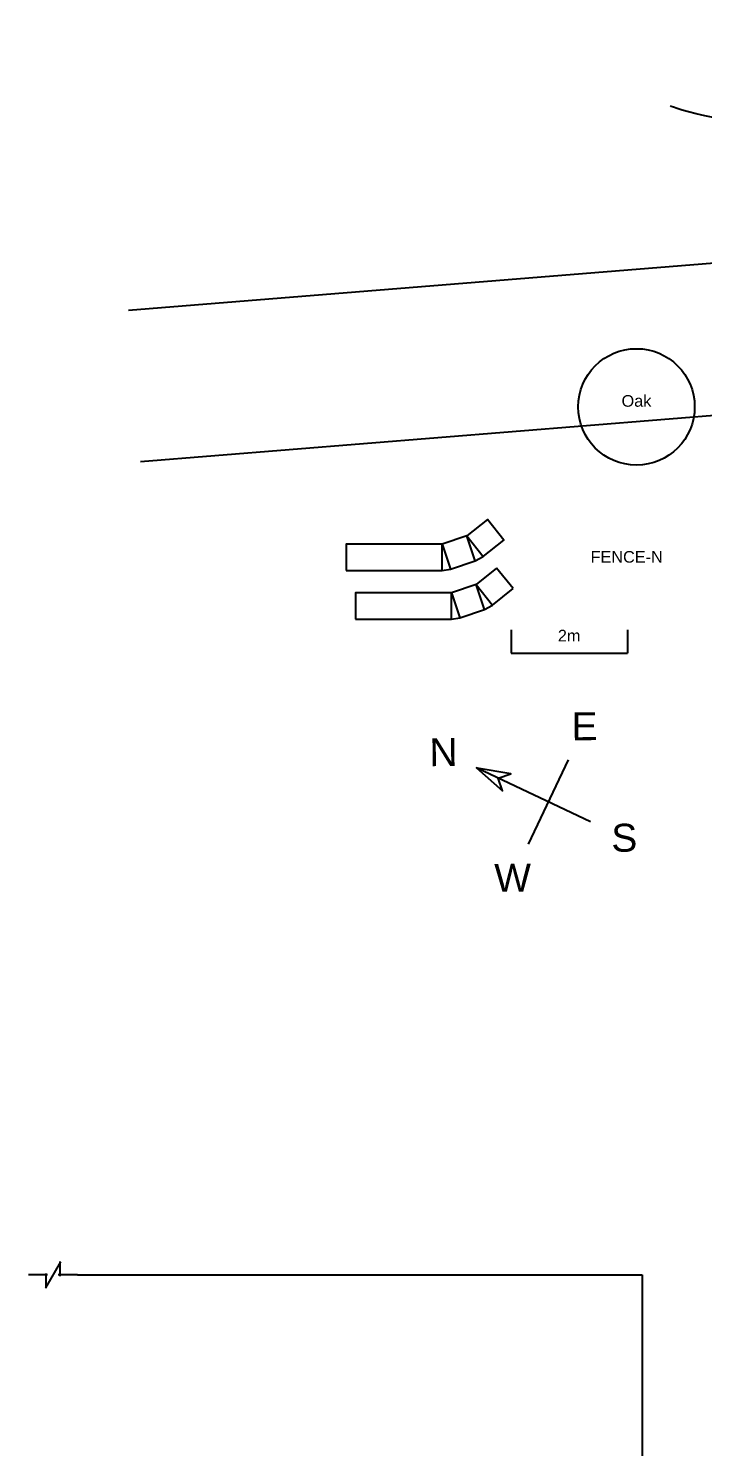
# Model space of a CAD drawing. Header units: metres. Extents: x -2.6 to 32, y -5 to 43.1.
# Drawn here: x -2.6 to 8.99, y 18.77 to 43.14 of the extents above; entities that cross this region are included whole.
import ezdxf

# ---------------------------------------------------------------- set-up
doc = ezdxf.new("R2010")
doc.units = ezdxf.units.M
for name, color, linetype, lineweight, true_color in [('Areas', 30, 'Continuous', 25, 0xff7f00), ('Beds', 2, 'Continuous', 25, 0xffff00), ('Boundary', 1, 'Continuous', 25, 0xff0000), ('Buildings', 6, 'Continuous', 25, 0xff00ff), ('Legend', 40, 'Continuous', 25, 0xffbb00), ('Plant - Tree', 3, 'Continuous', 25, 0x00ff00), ('Structures', 136, 'Continuous', 25, 0x008080)]:
    doc.layers.add(name, color=color, linetype=linetype, lineweight=lineweight, true_color=true_color)
doc.styles.add('textstyle168', font='')
doc.styles.add('textstyle197', font='')
doc.styles.add('textstyle26', font='')
doc.styles.add('textstyle27', font='')
doc.styles.add('textstyle28', font='')
doc.styles.add('textstyle29', font='')
doc.styles.add('textstyle30', font='')
doc.styles.get('textstyle168').set_extended_font_data('Arial')
doc.styles.get('textstyle197').set_extended_font_data('Arial')
doc.styles.get('textstyle26').set_extended_font_data('Arial')
doc.styles.get('textstyle27').set_extended_font_data('Arial')
doc.styles.get('textstyle28').set_extended_font_data('Arial')
doc.styles.get('textstyle29').set_extended_font_data('Arial')
doc.styles.get('textstyle30').set_extended_font_data('Arial')

# ---------------------------------------------------------------- blocks, each defined once
blk = doc.blocks.new('Legend')
at = {"layer": 'Legend'}
blk.add_line((-1, 0), (1, 0), dxfattribs=at)
for points in [[(-0.003726, 1.199672), (0.201618, 0.994328), (0, 1.7), (-0.003726, 1.713032), (-0.20907, 0.994328), (-0.003726, 1.199672)], [(0, -1), (0, 1.7)]]:
    blk.add_lwpolyline(points, dxfattribs=at)
at = {"layer": 'Legend', "char_height": 0.6, "attachment_point": 5, "rotation": 296}
for s, insert, style in [('N', (0, 2.5), 'textstyle26'), ('W', (-1.8, 0), 'textstyle27'), ('E', (1.8, 0), 'textstyle28'), ('S', (0, -1.8), 'textstyle29')]:
    blk.add_mtext(s, dxfattribs=dict(at, insert=insert, style=style))
blk = doc.blocks.new('Legend - scale')
at = {"layer": 'Legend'}
for p, q in [((0, 0.4), (0, 0)), ((2, 0.4), (2, 0)), ((0, 0), (2, 0))]:
    blk.add_line(p, q, dxfattribs=at)
at = {"layer": 'Legend', "insert": (0.996, 0.4), "char_height": 0.2, "attachment_point": 2, "style": 'textstyle30'}
blk.add_mtext('2m', dxfattribs=at)
blk = doc.blocks.new('Buildings - Breakline')
at = {"layer": 'Buildings'}
for p, q in [((0, 0), (0.33, 0)), ((0.292, 0.225), (0.552, -0.225)), ((0.305, 0.229), (0.305, -0.025)), ((0.514, 0), (0.844, 0)), ((0.539, -0.229), (0.539, 0.025))]:
    blk.add_line(p, q, dxfattribs=at)
blk = doc.blocks.new('Tree - Oak')
at = {"layer": 'Plant - Tree'}
blk.add_circle((0, 0), 1, dxfattribs=at)
at = {"layer": 'Plant - Tree', "insert": (0, 0), "char_height": 0.2, "attachment_point": 8, "line_spacing_factor": 0.971628, "style": 'textstyle168'}
blk.add_mtext('\\c32767;Oak', dxfattribs=at)
blk = doc.blocks.new('gabion')
at = {"layer": 'Structures'}
for p, q in [((1.65, 0), (1.794, 0.024)), ((2.22, 0.167), (2.357, 0.242))]:
    blk.add_line(p, q, dxfattribs=at)
at = {"layer": 'Structures', "flags": 128}
for points in [[(2.357, 0.242), (2.709, 0.523), (2.428, 0.875), (2.076, 0.594)], [(1.794, 0.024), (2.22, 0.167), (2.076, 0.594), (1.65, 0.45)], [(0, 0), (1.65, 0), (1.65, 0.45), (0, 0.45)]]:
    blk.add_lwpolyline(points, close=True, dxfattribs=at)

msp = doc.modelspace()

# ---------------------------------------------------------------- linework, layer by layer
at = {"layer": 'Areas'}
msp.add_line((22.794, 40.199), (-0.881, 38.293), dxfattribs=at)
msp.add_open_spline([(20.188, 43.137), (14.779, 41.984), (10.702, 41.009), (8.435, 41.785), (8.435, 41.805)], degree=3, dxfattribs=at)
at = {"layer": 'Boundary'}
msp.add_line((23.004, 37.599), (-0.671, 35.693), dxfattribs=at)
at = {"layer": 'Buildings'}
for p, q in [((-1.757, 21.726), (7.947, 21.726)), ((7.947, 21.726), (7.947, 13.413))]:
    msp.add_line(p, q, dxfattribs=at)
at = {"layer": 'Structures'}
for p, q in [((5.448, 33.865), (5.096, 33.584)), ((5.729, 33.513), (5.448, 33.865)), ((5.096, 33.584), (5.377, 33.232)), ((5.377, 33.232), (5.729, 33.513)), ((5.24, 33.157), (5.377, 33.232)), ((4.67, 32.99), (4.814, 33.014))]:
    msp.add_line(p, q, dxfattribs=at)
at = {"layer": 'Structures', "flags": 128}
for points in [[(3.02, 32.99), (4.67, 32.99), (4.67, 33.44), (3.02, 33.44)], [(4.814, 33.014), (5.24, 33.157), (5.096, 33.584), (4.67, 33.44)]]:
    msp.add_lwpolyline(points, close=True, dxfattribs=at)

# ---------------------------------------------------------------- block references
at = {"layer": 'Areas', "xscale": 0.8, "yscale": 0.8, "zscale": 0.8, "rotation": 64.617877}
msp.add_blockref('Legend', (6.341, 29.848), dxfattribs=at)
at = {"layer": 'Buildings', "yscale": -1, "rotation": 180}
msp.add_blockref('Buildings - Breakline', (-1.757, 21.726), dxfattribs=at)
at = {"layer": 'Legend'}
msp.add_blockref('Legend - scale', (5.698, 32.406), dxfattribs=at)
at = {"layer": 'Plant - Tree'}
msp.add_blockref('Tree - Oak', (7.851, 36.635), dxfattribs=at)
at = {"layer": 'Structures'}
msp.add_blockref('gabion', (2.86, 33.825), dxfattribs=at)

# ---------------------------------------------------------------- texts
at = {"layer": 'Beds', "insert": (7.683, 34.159), "char_height": 0.2, "attachment_point": 2, "line_spacing_factor": 0.971628, "style": 'textstyle197'}
msp.add_mtext('FENCE-N', dxfattribs=at)

doc.saveas('drawing.dxf')
